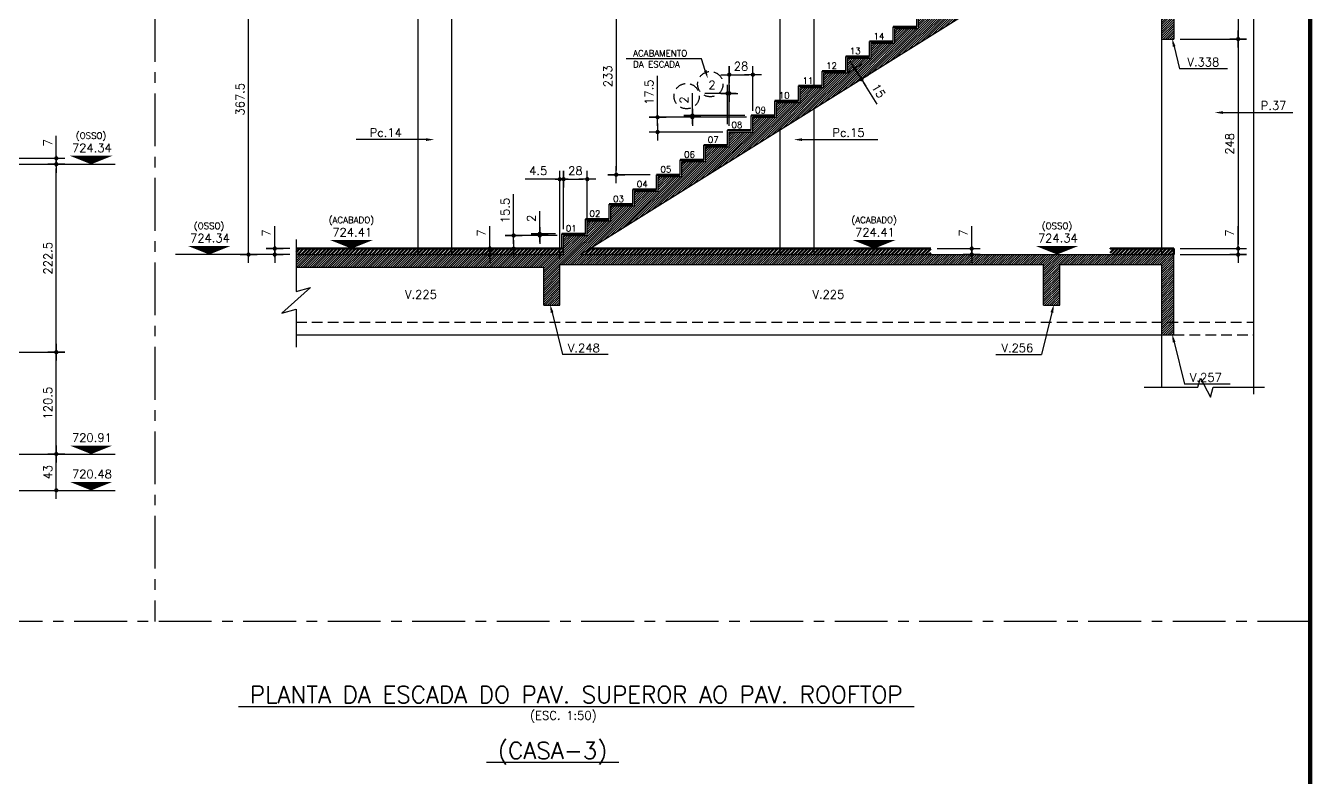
# Model space of a CAD drawing. Header units: inches. Extents: x 0 to 5940, y 0 to 4205.
# Drawn here: x 3498 to 5020, y 2346 to 3235 of the extents above; entities that cross this region are included whole.
import ezdxf
from ezdxf.enums import TextEntityAlignment as Align

# ---------------------------------------------------------------- set-up
doc = ezdxf.new("R2010")
doc.units = ezdxf.units.IN
doc.header["$LTSCALE"] = 50
doc.header["$MEASUREMENT"] = 0
doc.linetypes.add('CENTER', pattern=[2, 1.25, -0.25, 0.25, -0.25])
doc.linetypes.add('HIDDEN', pattern=[0.375, 0.25, -0.125])
for name, color, linetype in [('CORTES', 2, 'Continuous'), ('COTA', 6, 'Continuous'), ('FOLHA', 7, 'Continuous'), ('NIVEL', 3, 'Continuous'), ('TEXTO', 3, 'Continuous')]:
    doc.layers.add(name, color=color, linetype=linetype)
doc.styles.add('ROMANS', font='romans.shx')
doc.dimstyles.new('COTA_50', dxfattribs={"dimscale": 5, "dimtxt": 2, "dimasz": 1, "dimexe": 2, "dimexo": 1.5, "dimgap": 1, "dimtad": 1, "dimzin": 12, "dimdsep": 46, "dimtxsty": 'ROMANS', "dimblk1": 'COTA', "dimblk2": 'COTA', "dimsah": 1, "dimcen": -4, "dimdle": 1.5, "dimclrd": 6, "dimclre": 6, "dimclrt": 3, "dimadec": 0, "dimazin": 0, "dimtfac": 1, "dimtofl": 0, "dimtmove": 0, "dimatfit": 3, "dimldrblk": 'COTA', "dimfxl": 1, "dimtolj": 1, "dimtzin": 12, "dimarcsym": 0})
pattern_1 = [(45, (-3684.6014, 14817.3247), (-2.2097087, 2.2097087), [])]

# ---------------------------------------------------------------- blocks, each defined once
blk = doc.blocks.new('COTA')
at = {"layer": 'COTA'}
for p, q in [((2, 0), (-2, 0)), ((0, -2), (0, 2))]:
    blk.add_line(p, q, dxfattribs=at)
at = {"layer": 'COTA', "const_width": 0.5}
blk.add_lwpolyline([(-0.25, 0, 1), (0.25, 0, 1)], format="xyb", close=True, dxfattribs=at)
blk = doc.blocks.new('*D4')
at = {"layer": 'COTA', "color": 6, "lineweight": -2, "transparency": 16777216}
for p, q in [((4617, 2976.3), (4617, 2998)), ((4576, 2971.3), (4627, 2971.3)), ((4617, 2959.3), (4617, 2954.3)), ((4619.3, 2964.3), (4627, 2964.3))]:
    blk.add_line(p, q, dxfattribs=at)
at = {"layer": 'Defpoints', "color": 0, "transparency": 16777216}
for p in [(4568.5, 2971.3), (4617, 2971.3), (4611.8, 2964.3)]:
    blk.add_point(p, dxfattribs=at)
at = {"layer": 'COTA', "color": 6, "lineweight": -2, "transparency": 16777216, "xscale": 5, "yscale": 5, "zscale": 5}
for p, rotation in [((4617, 2971.3), 270), ((4617, 2964.3), 90)]:
    blk.add_blockref('COTA', p, dxfattribs=dict(at, rotation=rotation))
at = {"layer": 'COTA', "color": 3, "transparency": 16777216, "insert": (4607, 2989.7), "char_height": 10, "attachment_point": 5, "rotation": 90, "style": 'ROMANS'}
blk.add_mtext('\\A1;7', dxfattribs=at)
blk = doc.blocks.new('*D5')
at = {"layer": 'COTA', "color": 6, "lineweight": -2, "transparency": 16777216}
for p, q in [((3810.1, 3331.8), (3751.3, 3331.8)), ((3761.3, 2969.3), (3761.3, 3326.8)), ((3810.1, 2964.3), (3751.3, 2964.3))]:
    blk.add_line(p, q, dxfattribs=at)
at = {"layer": 'Defpoints', "color": 0, "transparency": 16777216}
for p in [(3761.3, 3331.8), (3817.6, 3331.8), (3817.6, 2964.3)]:
    blk.add_point(p, dxfattribs=at)
at = {"layer": 'COTA', "color": 6, "lineweight": -2, "transparency": 16777216, "xscale": 5, "yscale": 5, "zscale": 5}
for p, rotation in [((3761.3, 3331.8), 90), ((3761.3, 2964.3), 270)]:
    blk.add_blockref('COTA', p, dxfattribs=dict(at, rotation=rotation))
at = {"layer": 'COTA', "color": 3, "transparency": 16777216, "insert": (3751.3, 3148.1), "char_height": 10, "attachment_point": 5, "rotation": 90, "style": 'ROMANS'}
blk.add_mtext('\\A1;367.5', dxfattribs=at)
blk = doc.blocks.new('*D6')
at = {"layer": 'COTA', "color": 6, "lineweight": -2, "transparency": 16777216}
for p, q in [((3792.3, 2976.3), (3792.3, 2998)), ((3810.1, 2971.3), (3782.3, 2971.3)), ((3792.3, 2959.3), (3792.3, 2954.3)), ((3793.7, 2964.3), (3802.3, 2964.3))]:
    blk.add_line(p, q, dxfattribs=at)
at = {"layer": 'Defpoints', "color": 0, "transparency": 16777216}
for p in [(3792.3, 2971.3), (3817.6, 2971.3), (3786.2, 2964.3)]:
    blk.add_point(p, dxfattribs=at)
at = {"layer": 'COTA', "color": 6, "lineweight": -2, "transparency": 16777216, "xscale": 5, "yscale": 5, "zscale": 5}
for p, rotation in [((3792.3, 2971.3), 270), ((3792.3, 2964.3), 90)]:
    blk.add_blockref('COTA', p, dxfattribs=dict(at, rotation=rotation))
at = {"layer": 'COTA', "color": 3, "transparency": 16777216, "insert": (3782.3, 2989.7), "char_height": 10, "attachment_point": 5, "rotation": 90, "style": 'ROMANS'}
blk.add_mtext('\\A1;7', dxfattribs=at)
blk = doc.blocks.new('*D8')
at = {"layer": 'COTA', "color": 6, "lineweight": -2, "transparency": 16777216}
for p, q in [((4129.6, 2959.8), (4129.6, 3063.5)), ((4134.1, 2994.3), (4134.1, 3063.5)), ((4124.6, 3053.5), (4088.7, 3053.5)), ((4139.1, 3053.5), (4144.1, 3053.5))]:
    blk.add_line(p, q, dxfattribs=at)
at = {"layer": 'Defpoints', "color": 0, "transparency": 16777216}
for p in [(4129.6, 3053.5), (4134.1, 2986.8), (4129.6, 2952.3)]:
    blk.add_point(p, dxfattribs=at)
at = {"layer": 'COTA', "color": 6, "lineweight": -2, "transparency": 16777216, "xscale": 5, "yscale": 5, "zscale": 5}
blk.add_blockref('COTA', (4129.6, 3053.5), dxfattribs=at)
at = {"layer": 'COTA', "color": 6, "lineweight": -2, "transparency": 16777216, "xscale": 5, "yscale": 5, "zscale": 5, "rotation": 180}
blk.add_blockref('COTA', (4134.1, 3053.5), dxfattribs=at)
at = {"layer": 'COTA', "color": 3, "transparency": 16777216, "insert": (4104.1, 3063.5), "char_height": 10, "attachment_point": 5, "style": 'ROMANS'}
blk.add_mtext('\\A1;4.5', dxfattribs=at)
blk = doc.blocks.new('*D9')
at = {"layer": 'COTA', "color": 6, "lineweight": -2, "transparency": 16777216}
for p, q in [((4134.1, 2994.3), (4134.1, 3063.5)), ((4162.1, 2994.3), (4162.1, 3063.5)), ((4139.1, 3053.5), (4157.1, 3053.5))]:
    blk.add_line(p, q, dxfattribs=at)
at = {"layer": 'Defpoints', "color": 0, "transparency": 16777216}
for p in [(4162.1, 3053.5), (4134.1, 2986.8), (4162.1, 2986.8)]:
    blk.add_point(p, dxfattribs=at)
at = {"layer": 'COTA', "color": 6, "lineweight": -2, "transparency": 16777216, "xscale": 5, "yscale": 5, "zscale": 5, "rotation": 180}
blk.add_blockref('COTA', (4134.1, 3053.5), dxfattribs=at)
at = {"layer": 'COTA', "color": 6, "lineweight": -2, "transparency": 16777216, "xscale": 5, "yscale": 5, "zscale": 5}
blk.add_blockref('COTA', (4162.1, 3053.5), dxfattribs=at)
at = {"layer": 'COTA', "color": 3, "transparency": 16777216, "insert": (4148.1, 3063.5), "char_height": 10, "attachment_point": 5, "style": 'ROMANS'}
blk.add_mtext('\\A1;28', dxfattribs=at)
blk = doc.blocks.new('*D10')
at = {"layer": 'COTA', "color": 6, "lineweight": -2, "transparency": 16777216}
for p, q in [((4046.7, 2976.3), (4046.7, 2998)), ((4050.1, 2971.3), (4056.7, 2971.3)), ((4046.7, 2959.3), (4046.7, 2954.3)), ((4050.1, 2964.3), (4056.7, 2964.3))]:
    blk.add_line(p, q, dxfattribs=at)
at = {"layer": 'Defpoints', "color": 0, "transparency": 16777216}
for p in [(4042.6, 2971.3), (4046.7, 2971.3), (4042.6, 2964.3)]:
    blk.add_point(p, dxfattribs=at)
at = {"layer": 'COTA', "color": 6, "lineweight": -2, "transparency": 16777216, "xscale": 5, "yscale": 5, "zscale": 5}
for p, rotation in [((4046.7, 2971.3), 270), ((4046.7, 2964.3), 90)]:
    blk.add_blockref('COTA', p, dxfattribs=dict(at, rotation=rotation))
at = {"layer": 'COTA', "color": 3, "transparency": 16777216, "insert": (4036.7, 2989.7), "char_height": 10, "attachment_point": 5, "rotation": 90, "style": 'ROMANS'}
blk.add_mtext('\\A1;7', dxfattribs=at)
blk = doc.blocks.new('*D11')
at = {"layer": 'COTA', "color": 6, "lineweight": -2, "transparency": 16777216}
for p, q in [((4075, 2991.8), (4075, 3035.9)), ((4126.6, 2986.8), (4065, 2986.8)), ((4072.8, 2971.3), (4065, 2971.3)), ((4075, 2966.3), (4075, 2961.3))]:
    blk.add_line(p, q, dxfattribs=at)
at = {"layer": 'Defpoints', "color": 0, "transparency": 16777216}
for p in [(4075, 2986.8), (4134.1, 2986.8), (4080.3, 2971.3)]:
    blk.add_point(p, dxfattribs=at)
at = {"layer": 'COTA', "color": 6, "lineweight": -2, "transparency": 16777216, "xscale": 5, "yscale": 5, "zscale": 5}
for p, rotation in [((4075, 2986.8), 270), ((4075, 2971.3), 90)]:
    blk.add_blockref('COTA', p, dxfattribs=dict(at, rotation=rotation))
at = {"layer": 'COTA', "color": 3, "transparency": 16777216, "insert": (4065, 3016.4), "char_height": 10, "attachment_point": 5, "rotation": 90, "style": 'ROMANS'}
blk.add_mtext('\\A1;15.5', dxfattribs=at)
blk = doc.blocks.new('*D12')
at = {"layer": 'COTA', "color": 6, "lineweight": -2, "transparency": 16777216}
for p, q in [((4105.9, 2993.8), (4105.9, 3015.5)), ((4124.6, 2988.8), (4095.9, 2988.8)), ((4109.6, 2986.8), (4095.9, 2986.8)), ((4105.9, 2981.8), (4105.9, 2976.8))]:
    blk.add_line(p, q, dxfattribs=at)
at = {"layer": 'Defpoints', "color": 0, "transparency": 16777216}
for p in [(4105.9, 2988.8), (4117.1, 2986.8), (4132.1, 2988.8)]:
    blk.add_point(p, dxfattribs=at)
at = {"layer": 'COTA', "color": 6, "lineweight": -2, "transparency": 16777216, "xscale": 5, "yscale": 5, "zscale": 5}
for p, rotation in [((4105.9, 2988.8), 270), ((4105.9, 2986.8), 90)]:
    blk.add_blockref('COTA', p, dxfattribs=dict(at, rotation=rotation))
at = {"layer": 'COTA', "color": 3, "transparency": 16777216, "insert": (4095.9, 3007.2), "char_height": 10, "attachment_point": 5, "rotation": 90, "style": 'ROMANS'}
blk.add_mtext('\\A1;2', dxfattribs=at)
blk = doc.blocks.new('*D13')
at = {"layer": 'COTA', "color": 6, "lineweight": -2, "transparency": 16777216}
for p, q in [((4475.9, 3188.8), (4473.2, 3193.1)), ((4476.5, 3183.3), (4487, 3189.9)), ((4484.4, 3170.6), (4494.9, 3177.2)), ((4489.1, 3167.6), (4504.9, 3142.4))]:
    blk.add_line(p, q, dxfattribs=at)
at = {"layer": 'Defpoints', "color": 0, "transparency": 16777216}
for p in [(4470.1, 3179.3), (4478.1, 3166.6), (4486.5, 3171.9)]:
    blk.add_point(p, dxfattribs=at)
at = {"layer": 'COTA', "color": 6, "lineweight": -2, "transparency": 16777216, "xscale": 5, "yscale": 5, "zscale": 5}
for p, rotation in [((4478.5, 3184.6), 302.0053832080864), ((4486.5, 3171.9), 122.0053832080864)]:
    blk.add_blockref('COTA', p, dxfattribs=dict(at, rotation=rotation))
at = {"layer": 'COTA', "color": 3, "transparency": 16777216, "insert": (4506.8, 3158.2), "char_height": 10, "attachment_point": 5, "rotation": 302.0054, "style": 'ROMANS'}
blk.add_mtext('\\A1;15', dxfattribs=at)
blk = doc.blocks.new('*D14')
at = {"layer": 'COTA', "color": 6, "lineweight": -2, "transparency": 16777216}
for p, q in [((4330.1, 3116.8), (4330.1, 3187.2)), ((4358.1, 3134.3), (4358.1, 3187.2)), ((4335.1, 3177.2), (4353.1, 3177.2))]:
    blk.add_line(p, q, dxfattribs=at)
at = {"layer": 'Defpoints', "color": 0, "transparency": 16777216}
for p in [(4358.1, 3177.2), (4358.1, 3126.8), (4330.1, 3109.3)]:
    blk.add_point(p, dxfattribs=at)
at = {"layer": 'COTA', "color": 6, "lineweight": -2, "transparency": 16777216, "xscale": 5, "yscale": 5, "zscale": 5, "rotation": 180}
blk.add_blockref('COTA', (4330.1, 3177.2), dxfattribs=at)
at = {"layer": 'COTA', "color": 6, "lineweight": -2, "transparency": 16777216, "xscale": 5, "yscale": 5, "zscale": 5}
blk.add_blockref('COTA', (4358.1, 3177.2), dxfattribs=at)
at = {"layer": 'COTA', "color": 3, "transparency": 16777216, "insert": (4344.1, 3187.2), "char_height": 10, "attachment_point": 5, "style": 'ROMANS'}
blk.add_mtext('\\A1;28', dxfattribs=at)
blk = doc.blocks.new('*D15')
at = {"layer": 'COTA', "color": 6, "lineweight": -2, "transparency": 16777216}
for p, q in [((4245.3, 3131.8), (4245.3, 3175.9)), ((4350.6, 3126.8), (4235.3, 3126.8)), ((4322.6, 3109.3), (4235.3, 3109.3)), ((4245.3, 3104.3), (4245.3, 3099.3))]:
    blk.add_line(p, q, dxfattribs=at)
at = {"layer": 'Defpoints', "color": 0, "transparency": 16777216}
for p in [(4245.3, 3126.8), (4358.1, 3126.8), (4330.1, 3109.3)]:
    blk.add_point(p, dxfattribs=at)
at = {"layer": 'COTA', "color": 6, "lineweight": -2, "transparency": 16777216, "xscale": 5, "yscale": 5, "zscale": 5}
for p, rotation in [((4245.3, 3126.8), 270), ((4245.3, 3109.3), 90)]:
    blk.add_blockref('COTA', p, dxfattribs=dict(at, rotation=rotation))
at = {"layer": 'COTA', "color": 3, "transparency": 16777216, "insert": (4235.3, 3156.4), "char_height": 10, "attachment_point": 5, "rotation": 90, "style": 'ROMANS'}
blk.add_mtext('\\A1;17.5', dxfattribs=at)
blk = doc.blocks.new('*D16')
at = {"layer": 'COTA', "color": 6, "lineweight": -2, "transparency": 16777216}
for p, q in [((4323.1, 3155.1), (4301.4, 3155.1)), ((4328.1, 3118.8), (4328.1, 3165.1)), ((4335.1, 3155.1), (4340.1, 3155.1)), ((4330.1, 3150.4), (4330.1, 3145.1))]:
    blk.add_line(p, q, dxfattribs=at)
at = {"layer": 'Defpoints', "color": 0, "transparency": 16777216}
for p in [(4328.1, 3155.1), (4330.1, 3157.9), (4328.1, 3111.3)]:
    blk.add_point(p, dxfattribs=at)
at = {"layer": 'COTA', "color": 6, "lineweight": -2, "transparency": 16777216, "xscale": 5, "yscale": 5, "zscale": 5}
blk.add_blockref('COTA', (4328.1, 3155.1), dxfattribs=at)
at = {"layer": 'COTA', "color": 6, "lineweight": -2, "transparency": 16777216, "xscale": 5, "yscale": 5, "zscale": 5, "rotation": 180}
blk.add_blockref('COTA', (4330.1, 3155.1), dxfattribs=at)
at = {"layer": 'COTA', "color": 3, "transparency": 16777216, "insert": (4309.8, 3165.1), "char_height": 10, "attachment_point": 5, "style": 'ROMANS'}
blk.add_mtext('\\A1;2', dxfattribs=at)
blk = doc.blocks.new('*D17')
at = {"layer": 'COTA', "color": 6, "lineweight": -2, "transparency": 16777216}
for p, q in [((4286.5, 3133.8), (4286.5, 3155.5)), ((4348.6, 3128.8), (4276.5, 3128.8)), ((4350.6, 3126.8), (4276.5, 3126.8)), ((4286.5, 3121.8), (4286.5, 3116.8))]:
    blk.add_line(p, q, dxfattribs=at)
at = {"layer": 'Defpoints', "color": 0, "transparency": 16777216}
for p in [(4286.5, 3128.8), (4356.1, 3128.8), (4358.1, 3126.8)]:
    blk.add_point(p, dxfattribs=at)
at = {"layer": 'COTA', "color": 6, "lineweight": -2, "transparency": 16777216, "xscale": 5, "yscale": 5, "zscale": 5}
for p, rotation in [((4286.5, 3128.8), 270), ((4286.5, 3126.8), 90)]:
    blk.add_blockref('COTA', p, dxfattribs=dict(at, rotation=rotation))
at = {"layer": 'COTA', "color": 3, "transparency": 16777216, "insert": (4276.5, 3147.2), "char_height": 10, "attachment_point": 5, "rotation": 90, "style": 'ROMANS'}
blk.add_mtext('\\A1;2', dxfattribs=at)
blk = doc.blocks.new('*D21')
at = {"layer": 'COTA', "color": 6, "lineweight": -2, "transparency": 16777216}
for p, q in [((4210.6, 3291.8), (4186.4, 3291.8)), ((4196.4, 3286.8), (4196.4, 3063.8)), ((4236.6, 3058.8), (4186.4, 3058.8))]:
    blk.add_line(p, q, dxfattribs=at)
at = {"layer": 'Defpoints', "color": 0, "transparency": 16777216}
for p in [(4218.1, 3291.8), (4196.4, 3058.8), (4244.1, 3058.8)]:
    blk.add_point(p, dxfattribs=at)
at = {"layer": 'COTA', "color": 6, "lineweight": -2, "transparency": 16777216, "xscale": 5, "yscale": 5, "zscale": 5}
for p, rotation in [((4196.4, 3291.8), 90), ((4196.4, 3058.8), 270)]:
    blk.add_blockref('COTA', p, dxfattribs=dict(at, rotation=rotation))
at = {"layer": 'COTA', "color": 3, "transparency": 16777216, "insert": (4186.4, 3175.3), "char_height": 10, "attachment_point": 5, "rotation": 90, "style": 'ROMANS'}
blk.add_mtext('\\A1;233', dxfattribs=at)
blk = doc.blocks.new('*D72')
at = {"layer": 'COTA', "color": 6, "lineweight": -2, "transparency": 16777216}
for p, q in [((3533.8, 3083.2), (3533.8, 3104.8)), ((3478.7, 3078.2), (3543.8, 3078.2)), ((3478.7, 3071.2), (3543.8, 3071.2)), ((3533.8, 3066.2), (3533.8, 3061.2))]:
    blk.add_line(p, q, dxfattribs=at)
at = {"layer": 'Defpoints', "color": 0, "transparency": 16777216}
for p in [(3471.2, 3078.2), (3533.8, 3078.2), (3471.2, 3071.2)]:
    blk.add_point(p, dxfattribs=at)
at = {"layer": 'COTA', "color": 6, "lineweight": -2, "transparency": 16777216, "xscale": 5, "yscale": 5, "zscale": 5}
for p, rotation in [((3533.8, 3078.2), 270), ((3533.8, 3071.2), 90)]:
    blk.add_blockref('COTA', p, dxfattribs=dict(at, rotation=rotation))
at = {"layer": 'COTA', "color": 3, "transparency": 16777216, "insert": (3523.8, 3096.5), "char_height": 10, "attachment_point": 5, "rotation": 90, "style": 'ROMANS'}
blk.add_mtext('\\A1;7', dxfattribs=at)
blk = doc.blocks.new('*D182')
at = {"layer": 'COTA', "color": 6, "lineweight": -2, "transparency": 16777216}
for p, q in [((3478.7, 2728.2), (3543.8, 2728.2)), ((3533.8, 2690.2), (3533.8, 2723.2)), ((3478.7, 2685.2), (3543.8, 2685.2))]:
    blk.add_line(p, q, dxfattribs=at)
at = {"layer": 'Defpoints', "color": 0, "transparency": 16777216}
for p in [(3471.2, 2728.2), (3533.8, 2728.2), (3471.2, 2685.2)]:
    blk.add_point(p, dxfattribs=at)
at = {"layer": 'COTA', "color": 6, "lineweight": -2, "transparency": 16777216, "xscale": 5, "yscale": 5, "zscale": 5}
for p, rotation in [((3533.8, 2728.2), 90), ((3533.8, 2685.2), 270)]:
    blk.add_blockref('COTA', p, dxfattribs=dict(at, rotation=rotation))
at = {"layer": 'COTA', "color": 3, "transparency": 16777216, "insert": (3523.8, 2706.7), "char_height": 10, "attachment_point": 5, "rotation": 90, "style": 'ROMANS'}
blk.add_mtext('\\A1;43', dxfattribs=at)
blk = doc.blocks.new('*D274')
at = {"layer": 'COTA', "color": 6, "lineweight": -2, "transparency": 16777216}
for p, q in [((4863.6, 3331.8), (4942.3, 3331.8)), ((4932.3, 3326.8), (4932.3, 3224.3)), ((4863.6, 3219.3), (4942.3, 3219.3))]:
    blk.add_line(p, q, dxfattribs=at)
at = {"layer": 'Defpoints', "color": 0, "transparency": 16777216}
for p in [(4856.1, 3331.8), (4856.1, 3219.3), (4932.3, 3219.3)]:
    blk.add_point(p, dxfattribs=at)
at = {"layer": 'COTA', "color": 6, "lineweight": -2, "transparency": 16777216, "xscale": 5, "yscale": 5, "zscale": 5}
for p, rotation in [((4932.3, 3331.8), 90), ((4932.3, 3219.3), 270)]:
    blk.add_blockref('COTA', p, dxfattribs=dict(at, rotation=rotation))
at = {"layer": 'COTA', "color": 3, "transparency": 16777216, "insert": (4922.3, 3275.6), "char_height": 10, "attachment_point": 5, "rotation": 90, "style": 'ROMANS'}
blk.add_mtext('\\A1;112.5', dxfattribs=at)
blk = doc.blocks.new('*D275')
at = {"layer": 'COTA', "color": 6, "lineweight": -2, "transparency": 16777216}
for p, q in [((4863.6, 3219.3), (4942.3, 3219.3)), ((4932.3, 3214.3), (4932.3, 2976.3)), ((4863.6, 2971.3), (4942.3, 2971.3))]:
    blk.add_line(p, q, dxfattribs=at)
at = {"layer": 'Defpoints', "color": 0, "transparency": 16777216}
for p in [(4856.1, 3219.3), (4856.1, 2971.3), (4932.3, 2971.3)]:
    blk.add_point(p, dxfattribs=at)
at = {"layer": 'COTA', "color": 6, "lineweight": -2, "transparency": 16777216, "xscale": 5, "yscale": 5, "zscale": 5}
for p, rotation in [((4932.3, 3219.3), 90), ((4932.3, 2971.3), 270)]:
    blk.add_blockref('COTA', p, dxfattribs=dict(at, rotation=rotation))
at = {"layer": 'COTA', "color": 3, "transparency": 16777216, "insert": (4922.3, 3095.3), "char_height": 10, "attachment_point": 5, "rotation": 90, "style": 'ROMANS'}
blk.add_mtext('\\A1;248', dxfattribs=at)
blk = doc.blocks.new('*D276')
at = {"layer": 'COTA', "color": 6, "lineweight": -2, "transparency": 16777216}
for p, q in [((4932.3, 2976.3), (4932.3, 2998)), ((4863.6, 2971.3), (4942.3, 2971.3)), ((4863.6, 2964.3), (4942.3, 2964.3)), ((4932.3, 2959.3), (4932.3, 2954.3))]:
    blk.add_line(p, q, dxfattribs=at)
at = {"layer": 'Defpoints', "color": 0, "transparency": 16777216}
for p in [(4856.1, 2971.3), (4932.3, 2971.3), (4856.1, 2964.3)]:
    blk.add_point(p, dxfattribs=at)
at = {"layer": 'COTA', "color": 6, "lineweight": -2, "transparency": 16777216, "xscale": 5, "yscale": 5, "zscale": 5}
for p, rotation in [((4932.3, 2971.3), 270), ((4932.3, 2964.3), 90)]:
    blk.add_blockref('COTA', p, dxfattribs=dict(at, rotation=rotation))
at = {"layer": 'COTA', "color": 3, "transparency": 16777216, "insert": (4922.3, 2989.7), "char_height": 10, "attachment_point": 5, "rotation": 90, "style": 'ROMANS'}
blk.add_mtext('\\A1;7', dxfattribs=at)
blk = doc.blocks.new('*D279')
at = {"layer": 'COTA', "color": 6, "lineweight": -2, "transparency": 16777216}
for p, q in [((3375.5, 2848.7), (3543.8, 2848.7)), ((3533.8, 2733.2), (3533.8, 2843.7)), ((3529.9, 2728.2), (3543.8, 2728.2))]:
    blk.add_line(p, q, dxfattribs=at)
at = {"layer": 'Defpoints', "color": 0, "transparency": 16777216}
for p in [(3368, 2848.7), (3533.8, 2848.7), (3522.4, 2728.2)]:
    blk.add_point(p, dxfattribs=at)
at = {"layer": 'COTA', "color": 6, "lineweight": -2, "transparency": 16777216, "xscale": 5, "yscale": 5, "zscale": 5}
for p, rotation in [((3533.8, 2848.7), 90), ((3533.8, 2728.2), 270)]:
    blk.add_blockref('COTA', p, dxfattribs=dict(at, rotation=rotation))
at = {"layer": 'COTA', "color": 3, "transparency": 16777216, "insert": (3523.8, 2788.4), "char_height": 10, "attachment_point": 5, "rotation": 90, "style": 'ROMANS'}
blk.add_mtext('\\A1;120.5', dxfattribs=at)
blk = doc.blocks.new('*D280')
at = {"layer": 'COTA', "color": 6, "lineweight": -2, "transparency": 16777216}
for p, q in [((3526.1, 3071.2), (3543.8, 3071.2)), ((3533.8, 2853.7), (3533.8, 3066.2)), ((3526.1, 2848.7), (3543.8, 2848.7))]:
    blk.add_line(p, q, dxfattribs=at)
at = {"layer": 'Defpoints', "color": 0, "transparency": 16777216}
for p in [(3518.6, 3071.2), (3533.8, 3071.2), (3518.6, 2848.7)]:
    blk.add_point(p, dxfattribs=at)
at = {"layer": 'COTA', "color": 6, "lineweight": -2, "transparency": 16777216, "xscale": 5, "yscale": 5, "zscale": 5}
for p, rotation in [((3533.8, 3071.2), 90), ((3533.8, 2848.7), 270)]:
    blk.add_blockref('COTA', p, dxfattribs=dict(at, rotation=rotation))
at = {"layer": 'COTA', "color": 3, "transparency": 16777216, "insert": (3523.8, 2959.9), "char_height": 10, "attachment_point": 5, "rotation": 90, "style": 'ROMANS'}
blk.add_mtext('\\A1;222.5', dxfattribs=at)

msp = doc.modelspace()

# ---------------------------------------------------------------- hatches: boundary and pattern name
at = {"layer": 'CORTES'}
h = msp.add_hatch(dxfattribs=at)
h.set_pattern_fill('ANSI31', color=252, scale=15)
h.set_pattern_definition([(45, (-3684.6014, 14642.1762), (-1.32582521, 1.32582521), [])])
h.paths.add_polyline_path([(4154.413, 2964.338), (4702.111, 3306.649), (4702.111, 3291.838), (4721.111, 3291.838), (4721.111, 3319.838), (4842.111, 3319.838), (4842.111, 3219.338), (4856.111, 3219.338), (4856.111, 3331.838), (4694.111, 3331.838), (4694.111, 3319.338), (4666.111, 3319.338), (4666.111, 3301.838), (4638.111, 3301.838), (4638.111, 3284.338), (4610.111, 3284.338), (4610.111, 3266.838), (4582.111, 3266.838), (4582.111, 3249.338), (4554.111, 3249.338), (4554.111, 3231.838), (4526.111, 3231.838), (4526.111, 3214.338), (4498.111, 3214.338), (4498.111, 3196.838), (4470.111, 3196.838), (4470.111, 3179.338), (4442.111, 3179.338), (4442.111, 3161.838), (4414.111, 3161.838), (4414.111, 3144.338), (4386.111, 3144.338), (4386.111, 3126.838), (4358.111, 3126.838), (4358.111, 3109.338), (4330.111, 3109.338), (4330.111, 3091.838), (4302.111, 3091.838), (4302.111, 3074.338), (4274.111, 3074.338), (4274.111, 3056.838), (4246.111, 3056.838), (4246.111, 3039.338), (4218.111, 3039.338), (4218.111, 3021.838), (4190.111, 3021.838), (4190.111, 3004.338), (4162.111, 3004.338), (4162.111, 2986.838), (4134.111, 2986.838), (4134.111, 2964.338), (3817.58, 2964.338), (3817.58, 2949.338), (4110.611, 2949.338), (4110.611, 2904.338), (4129.611, 2904.338), (4129.611, 2952.338), (4702.111, 2952.338), (4702.111, 2904.338), (4721.111, 2904.338), (4721.111, 2952.338), (4842.111, 2952.338), (4842.111, 2869.338), (4856.111, 2869.338), (4856.111, 2964.338)])
at = {"layer": 'CORTES', "linetype": 'Continuous', "lineweight": 50}
h = msp.add_hatch(dxfattribs=at)
h.set_pattern_fill('ANSI31', color=253, scale=25)
h.set_pattern_definition(pattern_1)
h.paths.add_polyline_path([(4134.111, 2971.338), (3817.58, 2971.338), (3817.58, 2964.338), (4134.111, 2964.338)])
h = msp.add_hatch(dxfattribs=at)
h.set_pattern_fill('ANSI31', color=253, scale=25)
h.set_pattern_definition(pattern_1)
h.paths.add_polyline_path([(4568.517, 2971.338), (4165.613, 2971.338), (4154.413, 2964.338), (4568.517, 2964.338)])
h = msp.add_hatch(dxfattribs=at)
h.set_pattern_fill('ANSI31', color=253, scale=25)
h.set_pattern_definition([(45, (-3397.0076, 14817.3247), (-2.2097087, 2.2097087), [])])
h.paths.add_polyline_path([(4780.802, 2971.338), (4780.802, 2964.338), (4856.111, 2964.338), (4856.111, 2971.338)])
at = {"layer": 'COTA', "transparency": 33554687}
h = msp.add_hatch(dxfattribs=at)
h.set_pattern_fill('ANSI31', color=256, style=0)
h.paths.add_polyline_path([(3984.517, 2875.652), (3984.517, 2919.223), (3999.517, 2919.223), (3999.517, 2875.652)], flags=9)
h = msp.add_hatch(dxfattribs=at)
h.set_pattern_fill('ANSI31', color=256, style=0)
h.paths.add_polyline_path([(3636.653, 2881.466), (3657.844, 2881.466), (3657.844, 2866.466), (3636.653, 2866.466)], flags=9)
h = msp.add_hatch(dxfattribs=at)
h.set_pattern_fill('ANSI31', color=256, style=0)
h.paths.add_polyline_path([(3530.921, 2822.402), (3530.921, 2865.973), (3545.921, 2865.973), (3545.921, 2822.402)], flags=9)
h = msp.add_hatch(dxfattribs=at)
h.set_pattern_fill('ANSI31', color=256, style=0)
h.paths.add_polyline_path([(3572.161, 2824.402), (3572.161, 2836.068), (3587.161, 2836.068), (3587.161, 2824.402)], flags=9)
h = msp.add_hatch(dxfattribs=at)
h.set_pattern_fill('ANSI31', color=256, style=0)
h.paths.add_polyline_path([(3878.419, 2798.14), (3878.419, 2817.902), (3893.419, 2817.902), (3893.419, 2798.14)], flags=9)
h = msp.add_hatch(dxfattribs=at)
h.set_pattern_fill('ANSI31', color=256, style=0)
h.paths.add_polyline_path([(3984.517, 2757.729), (3984.517, 2810.824), (3999.517, 2810.824), (3999.517, 2757.729)], flags=9)
h = msp.add_hatch(dxfattribs=at)
h.set_pattern_fill('ANSI31', color=256)
h.paths.add_polyline_path([(3709.711, 2790.256), (3721.129, 2774.126), (3708.886, 2765.46), (3697.468, 2781.589)], flags=9)

# ---------------------------------------------------------------- linework, layer by layer
at = {"layer": 'CORTES', "color": 8}
for p, q in [((4950.658, 2799.018), (4950.658, 3736.83)), ((3817.58, 2982.099), (3817.58, 2920.436)), ((3834.438, 2925.336), (3800.723, 2894.926)), ((3817.58, 2920.436), (3834.438, 2925.336)), ((3800.723, 2894.926), (3817.58, 2899.703)), ((3817.58, 2899.703), (3817.58, 2854.692)), ((4884.405, 2807.478), (4887.747, 2817.97)), ((4887.747, 2817.97), (4899.626, 2795.589)), ((4821.057, 2807.478), (4884.405, 2807.478)), ((4899.626, 2795.589), (4902.683, 2807.478)), ((4902.683, 2807.478), (4963.324, 2807.478))]:
    msp.add_line(p, q, dxfattribs=at)
at = {"layer": 'CORTES', "color": 1}
for p, q in [((4842.111, 3219.338), (4842.111, 3319.838)), ((4856.111, 3331.838), (4856.111, 3219.338)), ((4702.111, 3306.649), (4154.413, 2964.338)), ((4554.111, 3231.838), (4554.111, 3249.338)), ((4526.111, 3214.338), (4526.111, 3231.838)), ((4526.111, 3231.838), (4554.111, 3231.838)), ((4498.111, 3196.838), (4498.111, 3214.338)), ((4498.111, 3214.338), (4526.111, 3214.338)), ((4842.111, 3219.338), (4856.111, 3219.338)), ((4470.111, 3179.338), (4470.111, 3196.838)), ((4470.111, 3196.838), (4498.111, 3196.838)), ((4442.111, 3161.838), (4442.111, 3179.338)), ((4442.111, 3179.338), (4470.111, 3179.338)), ((4414.111, 3144.338), (4414.111, 3161.838)), ((4414.111, 3161.838), (4442.111, 3161.838)), ((4386.111, 3126.838), (4386.111, 3144.338)), ((4386.111, 3144.338), (4414.111, 3144.338)), ((4358.111, 3109.338), (4358.111, 3126.838)), ((4358.111, 3126.838), (4386.111, 3126.838)), ((4330.111, 3091.838), (4330.111, 3109.338)), ((4330.111, 3109.338), (4358.111, 3109.338)), ((4302.111, 3074.338), (4302.111, 3091.838)), ((4302.111, 3091.838), (4330.111, 3091.838)), ((4274.111, 3056.838), (4274.111, 3074.338)), ((4274.111, 3074.338), (4302.111, 3074.338)), ((4246.111, 3039.338), (4246.111, 3056.838)), ((4246.111, 3056.838), (4274.111, 3056.838)), ((4218.111, 3021.838), (4218.111, 3039.338)), ((4218.111, 3039.338), (4246.111, 3039.338)), ((4190.111, 3004.338), (4190.111, 3021.838)), ((4190.111, 3021.838), (4218.111, 3021.838)), ((4162.111, 2986.838), (4162.111, 3004.338)), ((4162.111, 3004.338), (4190.111, 3004.338)), ((4134.111, 2964.338), (4134.111, 2986.838)), ((4134.111, 2986.838), (4162.111, 2986.838)), ((3817.58, 2964.338), (4134.111, 2964.338)), ((4154.413, 2964.338), (4856.111, 2964.338)), ((4856.111, 2869.338), (4856.111, 2964.338)), ((3817.58, 2949.338), (4110.611, 2949.338)), ((4110.611, 2904.338), (4110.611, 2949.338)), ((4129.611, 2904.338), (4129.611, 2952.338)), ((4129.611, 2952.338), (4702.111, 2952.338)), ((4702.111, 2904.338), (4702.111, 2952.338)), ((4721.111, 2904.338), (4721.111, 2952.338)), ((4721.111, 2952.338), (4842.111, 2952.338)), ((4842.111, 2869.338), (4842.111, 2952.338)), ((4110.611, 2904.338), (4129.611, 2904.338)), ((4702.111, 2904.338), (4721.111, 2904.338)), ((4842.111, 2869.338), (4856.111, 2869.338))]:
    msp.add_line(p, q, dxfattribs=at)
at = {"layer": 'CORTES'}
for p, q in [((3961.594, 3271.838), (3961.594, 2964.338)), ((4001.594, 3271.838), (4001.594, 2964.338)), ((4390.111, 3271.838), (4390.111, 3144.338)), ((4430.111, 3271.838), (4430.111, 3161.838)), ((4842.111, 2964.338), (4842.111, 3219.338)), ((4430.111, 3136.649), (4430.111, 2964.338)), ((4390.111, 3111.649), (4390.111, 2964.338)), ((3817.58, 2869.338), (4842.111, 2869.338)), ((4842.111, 2807.478), (4842.111, 2869.338))]:
    msp.add_line(p, q, dxfattribs=at)
at = {"layer": 'CORTES', "color": 253}
for p, q in [((4552.111, 3233.838), (4552.111, 3251.338)), ((4524.111, 3216.338), (4524.111, 3233.838)), ((4496.111, 3198.838), (4496.111, 3216.338)), ((4468.111, 3181.338), (4468.111, 3198.838)), ((4440.111, 3163.838), (4440.111, 3181.338)), ((4412.111, 3146.338), (4412.111, 3163.838)), ((4384.111, 3128.838), (4384.111, 3146.338)), ((4356.111, 3111.338), (4356.111, 3128.838)), ((4328.111, 3093.838), (4328.111, 3111.338)), ((4300.111, 3076.338), (4300.111, 3093.838)), ((4272.111, 3058.838), (4272.111, 3076.338)), ((4244.111, 3041.338), (4244.111, 3058.838)), ((4216.111, 3023.838), (4216.111, 3041.338)), ((4188.111, 3006.338), (4188.111, 3023.838)), ((4160.111, 2988.838), (4160.111, 3006.338)), ((4132.111, 2971.338), (4132.111, 2988.838))]:
    msp.add_line(p, q, dxfattribs=at)
at = {"layer": 'CORTES', "color": 253, "linetype": 'Continuous', "lineweight": 50}
for p, q in [((4524.111, 3233.838), (4552.111, 3233.838)), ((4496.111, 3216.338), (4524.111, 3216.338)), ((4468.111, 3198.838), (4496.111, 3198.838)), ((4440.111, 3181.338), (4468.111, 3181.338)), ((4412.111, 3163.838), (4440.111, 3163.838)), ((4384.111, 3146.338), (4412.111, 3146.338)), ((4356.111, 3128.838), (4384.111, 3128.838)), ((4328.111, 3111.338), (4356.111, 3111.338)), ((4300.111, 3093.838), (4328.111, 3093.838)), ((4272.111, 3076.338), (4300.111, 3076.338)), ((4244.111, 3058.838), (4272.111, 3058.838)), ((4216.111, 3041.338), (4244.111, 3041.338)), ((4188.111, 3023.838), (4216.111, 3023.838)), ((4160.111, 3006.338), (4188.111, 3006.338)), ((4132.111, 2988.838), (4160.111, 2988.838)), ((3817.58, 2971.338), (4134.111, 2971.338)), ((4165.613, 2971.338), (4568.517, 2971.338)), ((4780.802, 2971.338), (4856.111, 2971.338)), ((4856.111, 2964.338), (4856.111, 2971.338))]:
    msp.add_line(p, q, dxfattribs=at)
at = {"layer": 'CORTES', "color": 8, "linetype": 'HIDDEN'}
for p, q in [((3817.58, 2884.338), (4950.658, 2884.338)), ((4856.111, 2869.338), (4950.658, 2869.338))]:
    msp.add_line(p, q, dxfattribs=at)
at = {"layer": 'COTA'}
for p, q in [((3543.834, 3071.152), (3603.396, 3071.152)), ((3751.263, 2964.338), (3674.954, 2964.338)), ((3543.834, 2728.152), (3603.396, 2728.152)), ((3543.834, 2685.152), (3603.396, 2685.152))]:
    msp.add_line(p, q, dxfattribs=at)
at = {"layer": 'FOLHA', "color": 252, "const_width": 5}
msp.add_lwpolyline([(5017.5, 60), (5017.5, 4145)], dxfattribs=at)
at = {"layer": 'NIVEL', "color": 1}
for points in [[(3575.024, 3071.152, 0, 50, 0), (3575.024, 3081.152, 50, 50, 0)], [(3714.717, 2964.338, 0, 50, 0), (3714.717, 2974.338, 50, 50, 0)], [(3883.067, 2971.338, 0, 50, 0), (3883.067, 2981.338, 50, 50, 0)], [(4501.624, 2971.338, 0, 50, 0), (4501.624, 2981.338, 50, 50, 0)], [(4718.042, 2964.338, 0, 50, 0), (4718.042, 2974.338, 50, 50, 0)], [(3575.024, 2728.152, 0, 50, 0), (3575.024, 2738.152, 50, 50, 0)], [(3575.024, 2685.152, 0, 50, 0), (3575.024, 2695.152, 50, 50, 0)]]:
    msp.add_lwpolyline(points, format="xyseb", dxfattribs=at)
at = {"layer": 'TEXTO', "color": 8, "linetype": 'CENTER'}
for p, q in [((3650.362, 4155), (3650.362, 2529.762)), ((5017.5, 2529.762), (1904.706, 2529.762))]:
    msp.add_line(p, q, dxfattribs=at)
at = {"layer": 'TEXTO', "color": 8}
for p, q in [((4856.489, 3210.625), (4863.023, 3184.23)), ((4297.157, 3196.027), (4208.08, 3196.027)), ((4301.655, 3182.19), (4297.157, 3196.027)), ((4919.875, 3184.23), (4863.023, 3184.23)), ((4914.554, 3132.339), (4997.036, 3132.339)), ((3971.127, 3100.311), (3888.672, 3100.311)), ((4416.38, 3100.299), (4505.897, 3100.299)), ((4120.477, 2895.625), (4132.767, 2845.98)), ((4711.872, 2895.625), (4699.583, 2845.98)), ((4856.489, 2860.625), (4868.779, 2810.98)), ((4186.866, 2845.98), (4132.767, 2845.98)), ((4645.483, 2845.98), (4699.583, 2845.98)), ((4922.878, 2810.98), (4868.779, 2810.98))]:
    msp.add_line(p, q, dxfattribs=at)
at = {"layer": 'TEXTO', "color": 4, "linetype": 'HIDDEN'}
for centre in [(4279.709, 3151.816), (4307.678, 3165.984)]:
    msp.add_circle(centre, 14.989, dxfattribs=at)
at = {"layer": 'TEXTO', "color": 8}
for points in [[(4854.872, 3210.224), (4858.107, 3211.025), (4854.086, 3220.332)], [(4300.07, 3181.674), (4303.24, 3182.705), (4304.747, 3172.679)], [(4914.554, 3130.672), (4914.554, 3134.006), (4904.554, 3132.339)], [(3971.127, 3098.644), (3971.127, 3101.977), (3981.127, 3100.311)], [(4416.38, 3098.632), (4416.38, 3101.966), (4406.38, 3100.299)], [(4118.86, 2895.224), (4122.095, 2896.025), (4118.074, 2905.332)], [(4713.49, 2895.224), (4710.254, 2896.025), (4714.275, 2905.332)], [(4854.872, 2860.224), (4858.107, 2861.025), (4854.086, 2870.332)]]:
    msp.add_solid(points, dxfattribs=at)

# ---------------------------------------------------------------- texts
at = {"layer": 'NIVEL', "color": 4, "style": 'ROMANS'}
for s, p in [('(OSSO)', (3574.919, 3101.309)), ('(OSSO)', (3714.613, 2994.495)), ('(ACABADO)', (3882.963, 3001.495)), ('(ACABADO)', (4501.52, 3001.495)), ('(OSSO)', (4717.938, 2994.495))]:
    msp.add_text(s, height=7.5, dxfattribs=at).set_placement(p, align=Align.CENTER)
at = {"layer": 'NIVEL', "color": 3, "style": 'ROMANS'}
for s, p in [('724.34', (3575.911, 3085.505)), ('724.34', (3715.605, 2978.691)), ('724.41', (3883.955, 2985.691)), ('724.41', (4502.512, 2985.691)), ('724.34', (4718.93, 2978.691)), ('720.91', (3575.911, 2742.505)), ('720.48', (3575.911, 2699.505))]:
    msp.add_text(s, height=10, dxfattribs=at).set_placement(p, align=Align.CENTER)
at = {"layer": 'TEXTO', "color": 4, "style": 'ROMANS'}
for s, p in [('14', (4500.753, 3218.937)), ('ACABAMENTO ', (4216.34, 3198.827)), ('13', (4472.753, 3201.437)), ('DA ESCADA', (4216.34, 3185.717)), ('12', (4444.753, 3183.937)), ('11', (4416.753, 3166.437)), ('10', (4388.753, 3148.937)), ('09', (4360.753, 3131.437)), ('08', (4332.753, 3113.937)), ('07', (4304.753, 3096.437)), ('06', (4276.753, 3078.937)), ('05', (4248.753, 3061.437)), ('04', (4220.753, 3043.937)), ('03', (4192.753, 3026.437)), ('02', (4164.753, 3008.937)), ('01', (4136.753, 2991.437))]:
    msp.add_text(s, height=7.5, dxfattribs=at).set_placement(p)
at = {"layer": 'TEXTO', "color": 3, "style": 'ROMANS'}
for s, p in [('V.338', (4872.221, 3187.03)), ('V.225', (3946.443, 2912.065)), ('V.225', (4428.527, 2912.065)), ('V.248', (4139.212, 2848.779)), ('V.256', (4652.185, 2848.779)), ('V.257', (4875.224, 2813.779)), ('(ESC. 1:50)', (4094.394, 2413.737))]:
    msp.add_text(s, height=10, dxfattribs=at).set_placement(p)
at = {"layer": 'TEXTO', "style": 'ROMANS'}
for s, p in [('P.37', (4958.973, 3135.666)), ('Pc.14', (3904.544, 3103.638)), ('Pc.15', (4452.094, 3103.638))]:
    msp.add_text(s, height=10, dxfattribs=at).set_placement(p)
at = {"layer": 'TEXTO', "color": 1, "style": 'ROMANS'}
for s, p in [('%%U PLANTA DA ESCADA DO PAV. SUPEROR AO PAV. ROOFTOP ', (3749.231, 2433.419)), ('%%U (CASA-3) ', (4042.724, 2367.294))]:
    msp.add_text(s, height=20, dxfattribs=at).set_placement(p)

# ---------------------------------------------------------------- dimensions: what is measured, and where the dimension line sits
at = {"layer": 'COTA'}
for base, p1, p2, picture, middle in [((3761.263, 3331.838), (3817.58, 2964.338), (3817.58, 3331.838), '*D5', (3751.263, 3148.088)), ((4932.276, 3219.338), (4856.111, 3331.838), (4856.111, 3219.338), '*D274', (4922.276, 3275.588)), ((4196.439, 3058.838), (4218.111, 3291.838), (4244.111, 3058.838), '*D21', (4186.439, 3175.338)), ((4932.276, 2971.338), (4856.111, 3219.338), (4856.111, 2971.338), '*D275', (4922.276, 3095.338)), ((4245.283, 3126.838), (4330.111, 3109.338), (4358.111, 3126.838), '*D15', (4235.283, 3156.361)), ((4286.523, 3128.838), (4358.111, 3126.838), (4356.111, 3128.838), '*D17', (4276.523, 3147.171)), ((3533.834, 3078.152), (3471.159, 3071.152), (3471.159, 3078.152), '*D72', (3523.834, 3096.485)), ((3533.834, 3071.152), (3518.568, 2848.652), (3518.568, 3071.152), '*D280', (3523.834, 2959.902)), ((4075.025, 2986.838), (4080.319, 2971.338), (4134.111, 2986.838), '*D11', (4065.025, 3016.361)), ((4105.853, 2988.838), (4117.063, 2986.838), (4132.111, 2988.838), '*D12', (4095.853, 3007.171)), ((3792.316, 2971.338), (3786.213, 2964.338), (3817.58, 2971.338), '*D6', (3782.316, 2989.671)), ((4046.689, 2971.338), (4042.641, 2964.338), (4042.641, 2971.338), '*D10', (4036.689, 2989.671)), ((4617.041, 2971.338), (4611.81, 2964.338), (4568.517, 2971.338), '*D4', (4607.041, 2989.671)), ((4932.276, 2971.338), (4856.111, 2964.338), (4856.111, 2971.338), '*D276', (4922.276, 2989.671)), ((3533.834, 2848.652), (3522.403, 2728.152), (3368.032, 2848.652), '*D279', (3523.834, 2788.402)), ((3533.834, 2728.152), (3471.159, 2685.152), (3471.159, 2728.152), '*D182', (3523.834, 2706.652))]:
    dim = msp.add_linear_dim(base=base, p1=p1, p2=p2, angle=90, dimstyle='COTA_50', dxfattribs=at)
    dim.commit()
    dim.dimension.update_dxf_attribs({"geometry": picture, "text_midpoint": middle})
for base, p1, p2, picture, middle in [((4358.111, 3177.152), (4330.111, 3109.338), (4358.111, 3126.838), '*D14', (4344.111, 3187.152)), ((4129.611, 3053.525), (4134.111, 2986.838), (4129.611, 2952.338), '*D8', (4104.134, 3063.525)), ((4162.111, 3053.525), (4134.111, 2986.838), (4162.111, 2986.838), '*D9', (4148.111, 3063.525))]:
    dim = msp.add_linear_dim(base=base, p1=p1, p2=p2, dimstyle='COTA_50', dxfattribs=at)
    dim.commit()
    dim.dimension.update_dxf_attribs({"geometry": picture, "text_midpoint": middle})
dim = msp.add_aligned_dim(p1=(4470.111, 3179.338), p2=(4478.061, 3166.618), distance=9.915, dimstyle='COTA_50', dxfattribs=at)
dim.commit()
dim.dimension.update_dxf_attribs({"geometry": '*D13', "text_midpoint": (4506.81, 3158.193)})
dim = msp.add_linear_dim(base=(4328.111, 3155.142), p1=(4330.111, 3157.928), p2=(4328.111, 3111.338), dimstyle='COTA_50', dxfattribs=at)
dim.commit()
dim.dimension.update_dxf_attribs({"geometry": '*D16', "text_midpoint": (4309.777, 3155.142), "dimtype": 160})

doc.saveas('drawing.dxf')
